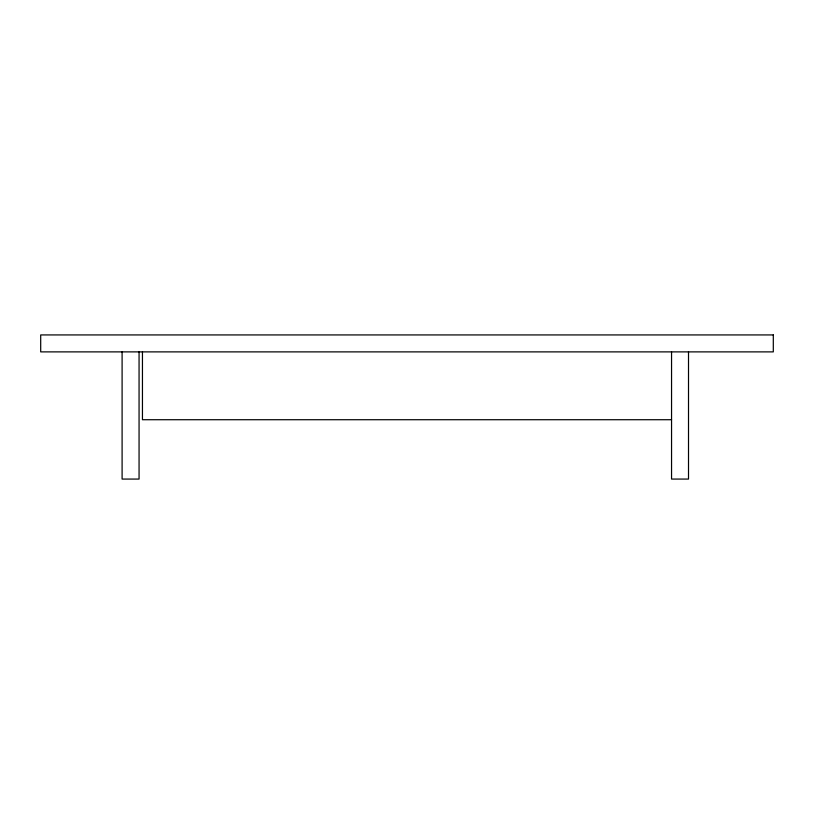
<?xml version="1.0" encoding="UTF-8"?>
<svg xmlns="http://www.w3.org/2000/svg" width="814" height="814" viewBox="0 0 814 814"><rect width="100%" height="100%" fill="white"/><g stroke="black" fill="none" stroke-linecap="round" stroke-linejoin="round"><path stroke-width="1.22" d="M671.55 419.719L142.45 419.719L142.45 351.882M688.512 351.882L688.512 479.07L671.55 479.07L671.55 351.882M139.062 351.882L139.062 479.07L122.1 479.07L122.1 351.882M773.3 334.93L40.7 334.93L40.7 351.882L773.3 351.882L773.3 334.93"/></g></svg>
